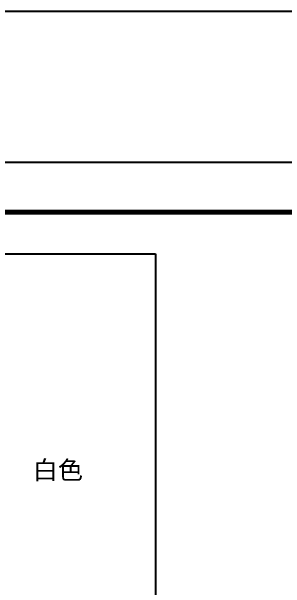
# Model space of a CAD drawing. Header units: inches. Extents: x 47316 to 59086, y 3141 to 11743.
# Drawn here: x 50884 to 50911.3, y 6401.5 to 6459 of the extents above; entities that cross this region are included whole.
import ezdxf

# ---------------------------------------------------------------- set-up
doc = ezdxf.new("R2010")
doc.units = ezdxf.units.IN
doc.header["$MEASUREMENT"] = 0
doc.styles.add('Arial_Style', font='arial.ttf')

msp = doc.modelspace()

# ---------------------------------------------------------------- linework, layer by layer
at = {"color": 0}
for p, q in [((55003.929, 6459.029), (50247.929, 6459.029)), ((50267.929, 6444.029), (54956.929, 6444.029))]:
    msp.add_line(p, q, dxfattribs=at)
at = {"color": 0, "lineweight": 70}
msp.add_line((50267.929, 6439.029), (54983.929, 6439.029), dxfattribs=at)
at = {"color": 1}
for p, q in [((50841.001, 6434.883), (50898.369, 6434.883)), ((50898.369, 6434.883), (50898.369, 6360.212))]:
    msp.add_line(p, q, dxfattribs=at)

# ---------------------------------------------------------------- texts
at = {"color": 0, "linetype": 'Continuous', "lineweight": 15, "style": 'Arial_Style'}
msp.add_text('白色', height=1.8291, dxfattribs=at).set_placement((50886.148, 6412.429))

doc.saveas('drawing.dxf')
